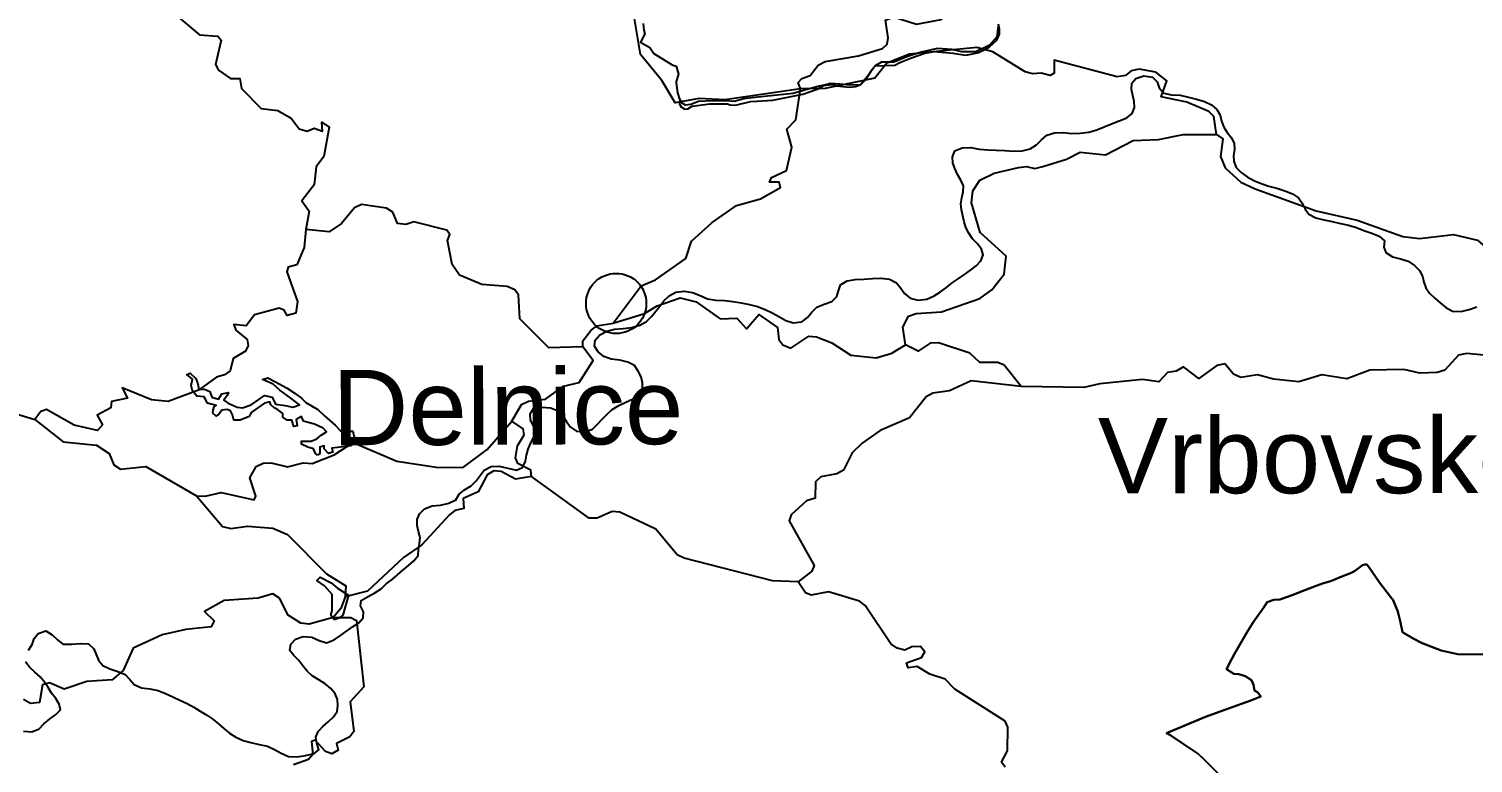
# Model space of a CAD drawing. Header units: metres. Extents: x 13.21 to 19.52, y 42.14 to 46.62.
# Drawn here: x 14.6221 to 15.0523, y 45.2646 to 45.4835 of the extents above; entities that cross this region are included whole.
import ezdxf

# ---------------------------------------------------------------- set-up
doc = ezdxf.new("R2010")
doc.units = ezdxf.units.M
doc.header["$MEASUREMENT"] = 0
for name, color, linetype in [('CESTE', 5, 'Continuous'), ('grad_manji', 1, 'Continuous'), ('hr', 9, 'Continuous'), ('naziv_manji', 1, 'Continuous'), ('PRUGE', 7, 'Continuous'), ('RIJEKE', 4, 'Continuous')]:
    doc.layers.add(name, color=color, linetype=linetype)
doc.styles.get("Standard").update_dxf_attribs({"font": 'arial.ttf'})

msp = doc.modelspace()

# ---------------------------------------------------------------- linework, layer by layer
at = {"layer": 'CESTE'}
msp.add_line((14.61706, 45.36909), (14.62389, 45.36701), dxfattribs=at)
for points in [[(14.85194, 45.46556), (14.82946, 45.46229), (14.82181, 45.46273), (14.81464, 45.46137), (14.81068, 45.46807), (14.80427, 45.4758), (14.80225, 45.48833), (14.79838, 45.49045), (14.79565, 45.49357), (14.79586, 45.49523), (14.79758, 45.49667), (14.80022, 45.49743), (14.80056, 45.49855), (14.79644, 45.50118), (14.79599, 45.50643), (14.79374, 45.50697), (14.7907, 45.50205), (14.78861, 45.50172), (14.78554, 45.50238)], [(14.85194, 45.46556), (14.85133, 45.46745), (14.85239, 45.46871), (14.85485, 45.46951), (14.85725, 45.47264), (14.85935, 45.4737), (14.86924, 45.47546), (14.87639, 45.47762), (14.87784, 45.47893), (14.87808, 45.48078), (14.87731, 45.48603), (14.87966, 45.48703), (14.88652, 45.48488), (14.89392, 45.48622), (14.89567, 45.48745), (14.89959, 45.49214), (14.89953, 45.49569), (14.89357, 45.49904), (14.89057, 45.50274)], [(14.66667, 45.48693), (14.67299, 45.48164), (14.67841, 45.48131), (14.67943, 45.48009), (14.67769, 45.47284), (14.67863, 45.47116), (14.68217, 45.46863), (14.68501, 45.46868), (14.68542, 45.46564), (14.69135, 45.45973), (14.69626, 45.4591), (14.70025, 45.45682), (14.70263, 45.45368), (14.705, 45.45292), (14.70708, 45.45384), (14.70963, 45.45297), (14.70941, 45.45568), (14.71156, 45.45419), (14.71002, 45.44541), (14.70774, 45.44235), (14.70708, 45.437), (14.70342, 45.43225), (14.70567, 45.42912), (14.70459, 45.42362)], [(14.9759, 45.45201), (14.97507, 45.45736), (14.97365, 45.45886), (14.96709, 45.46162), (14.95944, 45.46323), (14.96109, 45.46794), (14.95778, 45.47059), (14.95282, 45.47149), (14.95046, 45.47095), (14.94877, 45.46951), (14.94635, 45.46917), (14.92755, 45.47416), (14.92755, 45.47021), (14.92637, 45.4696), (14.92366, 45.4703), (14.92104, 45.47004), (14.91886, 45.47061), (14.90925, 45.47666), (14.90452, 45.47786), (14.88441, 45.47588), (14.87774, 45.47323), (14.87416, 45.46875), (14.85935, 45.46567), (14.85194, 45.46556)], [(14.79614, 45.39575), (14.80455, 45.40683), (14.80875, 45.4087), (14.81785, 45.41504), (14.81947, 45.42013), (14.82571, 45.42576), (14.83293, 45.43085), (14.84007, 45.43275), (14.84601, 45.43619), (14.84559, 45.43778), (14.84279, 45.4378), (14.84338, 45.4392), (14.84776, 45.44127), (14.84935, 45.44823), (14.84788, 45.4536), (14.85063, 45.4563), (14.85194, 45.46556)], [(14.88324, 45.38925), (14.88245, 45.39453), (14.88414, 45.39784), (14.88642, 45.39863), (14.89398, 45.39907), (14.90537, 45.40309), (14.90897, 45.40565), (14.91261, 45.41037), (14.91323, 45.41572), (14.90548, 45.42276), (14.90292, 45.43159), (14.90331, 45.43514), (14.90537, 45.43841), (14.90962, 45.44041), (14.91694, 45.44209), (14.91933, 45.44246), (14.92179, 45.44185), (14.92414, 45.44247), (14.93123, 45.4446), (14.93528, 45.44669), (14.94288, 45.4459), (14.95104, 45.45014), (14.95862, 45.45051), (14.966, 45.45196), (14.9759, 45.45201)], [(14.9759, 45.45201), (14.97775, 45.45069), (14.97709, 45.44541), (14.97849, 45.44201), (14.98318, 45.43776), (14.98744, 45.43577), (15.00563, 45.42926), (15.01775, 45.42643), (15.0314, 45.42155), (15.03641, 45.42093), (15.04646, 45.42217), (15.05361, 45.42046), (15.05678, 45.41765), (15.05897, 45.4125), (15.06453, 45.40648), (15.07039, 45.40296), (15.07252, 45.40216), (15.07507, 45.40262), (15.07654, 45.40125), (15.0849, 45.38608), (15.08781, 45.38311), (15.09272, 45.38303), (15.09677, 45.38537)], [(14.78712, 45.38866), (14.777, 45.38835), (14.76837, 45.397), (14.76795, 45.40416), (14.76684, 45.40572), (14.7646, 45.40669), (14.75702, 45.40726), (14.75041, 45.41002), (14.7482, 45.41324), (14.74686, 45.42033), (14.74751, 45.4222), (14.74661, 45.42349), (14.73681, 45.4259), (14.73439, 45.42513), (14.73195, 45.42543), (14.73055, 45.4288), (14.72866, 45.43001), (14.72119, 45.43113), (14.71913, 45.43013), (14.71524, 45.42549), (14.71153, 45.42297), (14.70459, 45.42362)], [(14.70459, 45.42362), (14.70409, 45.41825), (14.70191, 45.41309), (14.69938, 45.41245), (14.699, 45.41103), (14.70211, 45.4022), (14.70165, 45.39872), (14.69907, 45.398), (14.6982, 45.39957), (14.69665, 45.40016), (14.6893, 45.39821), (14.68685, 45.39491), (14.68319, 45.39533), (14.68376, 45.39365), (14.68711, 45.39088), (14.68747, 45.38912), (14.68668, 45.38739), (14.68301, 45.3852), (14.68205, 45.38153), (14.68044, 45.38033), (14.67802, 45.37961), (14.67266, 45.37575), (14.6636, 45.37236), (14.6587, 45.37284), (14.6499, 45.37645), (14.65146, 45.37336), (14.64675, 45.37243), (14.64655, 45.37054), (14.64248, 45.36836), (14.64407, 45.36542), (14.64259, 45.36379), (14.63564, 45.36537), (14.62739, 45.36996), (14.62566, 45.36937), (14.62389, 45.36701)], [(14.79614, 45.39575), (14.80551, 45.39857), (14.80926, 45.40089), (14.8161, 45.40329), (14.82086, 45.40211), (14.82803, 45.39701), (14.83297, 45.39719), (14.83592, 45.39408), (14.83953, 45.39828), (14.84517, 45.39449), (14.84556, 45.39087), (14.84676, 45.38932), (14.84912, 45.38828), (14.85443, 45.39183), (14.85678, 45.39165), (14.8613, 45.38983), (14.86699, 45.38619), (14.87448, 45.38545), (14.87919, 45.38677), (14.88324, 45.38925)], [(14.78712, 45.38866), (14.7871, 45.39048), (14.78948, 45.3936), (14.79128, 45.39492), (14.79614, 45.39575)], [(14.76597, 45.36653), (14.76888, 45.3715), (14.77097, 45.37253), (14.77599, 45.37313), (14.78142, 45.37694), (14.78606, 45.37809), (14.79018, 45.38462), (14.78712, 45.38866)], [(14.9177, 45.37684), (14.91264, 45.3832), (14.91071, 45.38401), (14.90539, 45.38404), (14.90237, 45.38676), (14.89306, 45.38984), (14.8906, 45.38976), (14.88701, 45.38738), (14.88324, 45.38925)], [(15.05555, 45.38623), (15.05051, 45.38666), (15.04798, 45.38623), (15.04388, 45.38171), (15.04164, 45.38107), (15.03644, 45.38084), (15.03174, 45.38194), (15.02154, 45.38168), (15.01474, 45.37919), (15.00732, 45.38038), (15.00041, 45.37822), (14.99284, 45.37906), (14.98811, 45.38035), (14.98317, 45.37958), (14.98098, 45.38054), (14.97839, 45.3836), (14.97598, 45.38307), (14.97061, 45.37926), (14.96608, 45.38275), (14.96391, 45.38142), (14.96134, 45.381), (14.9587, 45.37822), (14.95382, 45.37895), (14.94116, 45.37769), (14.93634, 45.37654), (14.9177, 45.37684)], [(14.9177, 45.37684), (14.90277, 45.37855), (14.89641, 45.37557), (14.89143, 45.37488), (14.88943, 45.37376), (14.88443, 45.36753), (14.87571, 45.36379), (14.87034, 45.35999), (14.86741, 45.35705), (14.86482, 45.35196), (14.86282, 45.35086), (14.85801, 45.34993), (14.8564, 45.34848), (14.85635, 45.34356), (14.8538, 45.34281), (14.84916, 45.33858), (14.84861, 45.33683), (14.856, 45.32347), (14.85533, 45.32177), (14.8513, 45.31867)], [(14.62389, 45.36701), (14.63238, 45.36037), (14.64232, 45.35938), (14.64609, 45.35688), (14.64744, 45.35347), (14.64944, 45.35224), (14.65696, 45.35304), (14.67206, 45.34429)], [(14.67206, 45.34429), (14.67463, 45.34413), (14.67937, 45.3453), (14.68922, 45.34304), (14.68976, 45.34421), (14.6879, 45.34961), (14.68979, 45.35298), (14.69188, 45.354), (14.69435, 45.3541), (14.69913, 45.35291), (14.70387, 45.35413), (14.70647, 45.3539), (14.71305, 45.35653), (14.71872, 45.36012), (14.7317, 45.35465), (14.74414, 45.35276), (14.75161, 45.35284), (14.75868, 45.35811), (14.76597, 45.36653)], [(14.77183, 45.35005), (14.77165, 45.35194), (14.7678, 45.35386), (14.76705, 45.35558), (14.76764, 45.35916), (14.76967, 45.36248), (14.76934, 45.36422), (14.76597, 45.36653)], [(14.77183, 45.35005), (14.76706, 45.34926), (14.76282, 45.35151), (14.76063, 45.35172), (14.75863, 45.3505), (14.756, 45.34549), (14.75149, 45.34352), (14.75167, 45.34052), (14.74903, 45.33993), (14.74739, 45.33861), (14.73923, 45.32967), (14.7337, 45.32591), (14.72304, 45.3159), (14.71636, 45.31418)], [(14.8513, 45.31867), (14.84367, 45.31889), (14.81735, 45.32565), (14.81525, 45.32666), (14.80884, 45.33434), (14.79818, 45.33941), (14.79588, 45.33963), (14.7914, 45.33766), (14.78906, 45.33766), (14.77183, 45.35005)], [(14.67206, 45.34429), (14.67985, 45.33513), (14.68228, 45.33454), (14.68724, 45.33525), (14.69481, 45.33465), (14.69914, 45.33278), (14.71077, 45.32099), (14.71658, 45.31744), (14.71636, 45.31418)], [(14.91296, 45.2634), (14.91181, 45.26485), (14.91361, 45.26824), (14.91372, 45.27533), (14.91295, 45.27706), (14.89792, 45.28662), (14.8951, 45.28958), (14.89048, 45.29109), (14.88674, 45.29341), (14.88408, 45.29298), (14.8836, 45.29449), (14.88806, 45.29611), (14.88905, 45.29776), (14.88773, 45.29932), (14.88515, 45.29929), (14.88303, 45.29825), (14.88074, 45.29889), (14.8789, 45.30016), (14.87129, 45.31156), (14.86957, 45.31288), (14.86035, 45.31564), (14.85515, 45.31462), (14.85345, 45.31539), (14.8513, 45.31867)], [(14.71274, 45.30801), (14.70562, 45.30602), (14.70311, 45.30636), (14.69933, 45.30873), (14.69678, 45.31375), (14.69481, 45.31506), (14.6904, 45.31373), (14.68027, 45.3131), (14.67441, 45.30977), (14.67734, 45.30697), (14.67646, 45.30522), (14.6689, 45.30446), (14.66179, 45.30285), (14.65315, 45.29888), (14.65019, 45.2922), (14.64694, 45.28943), (14.63938, 45.2889), (14.63261, 45.28666), (14.62829, 45.28858), (14.6262, 45.28792), (14.62534, 45.28265), (14.62266, 45.28239), (14.62055, 45.28354)], [(14.71636, 45.31418), (14.71507, 45.31073), (14.71274, 45.30801)], [(14.71274, 45.30801), (14.71802, 45.30802), (14.71969, 45.30716), (14.72187, 45.28735), (14.7178, 45.28288), (14.71891, 45.27398), (14.71772, 45.27242), (14.71377, 45.27041), (14.71423, 45.26849), (14.71239, 45.26733), (14.71052, 45.2681), (14.7074, 45.27146), (14.7063, 45.27101), (14.70672, 45.26716), (14.70542, 45.2657), (14.70095, 45.26413)]]:
    msp.add_lwpolyline(points, dxfattribs=at)
at = {"layer": 'grad_manji'}
msp.add_circle((14.79707, 45.40161), 0.00898, dxfattribs=at)
at = {"layer": 'hr'}
for points in [[(14.80513, 45.48509), (14.80534, 45.48311), (14.80557, 45.48196), (14.80429, 45.47946), (14.80713, 45.47792), (14.80833, 45.47611), (14.81372, 45.47278), (14.81491, 45.47232), (14.81567, 45.47), (14.81493, 45.46781), (14.81494, 45.46738), (14.81536, 45.46439), (14.81601, 45.46219), (14.81598, 45.46103), (14.8164, 45.46023), (14.81756, 45.45954), (14.81841, 45.45959), (14.81974, 45.46037), (14.82502, 45.46111), (14.82517, 45.4611), (14.83028, 45.46114), (14.83098, 45.46086), (14.83257, 45.46069), (14.83707, 45.46178), (14.83893, 45.46186), (14.84375, 45.46222), (14.85272, 45.464), (14.85724, 45.46558), (14.85886, 45.46661), (14.86127, 45.46692), (14.86278, 45.46645), (14.86635, 45.46608), (14.86745, 45.46614), (14.8684, 45.46629), (14.86993, 45.46691), (14.87139, 45.46835), (14.87331, 45.47135), (14.87428, 45.47242), (14.8801, 45.47261), (14.8816, 45.47343), (14.88506, 45.4748), (14.88899, 45.47626), (14.89188, 45.47673), (14.89745, 45.47622), (14.90113, 45.47557), (14.90283, 45.4759), (14.90499, 45.4764), (14.90726, 45.47748), (14.90823, 45.47811), (14.91042, 45.48005), (14.91125, 45.48187), (14.91124, 45.48322), (14.91097, 45.48481)], [(14.97809, 45.2598), (14.97218, 45.26573), (14.9704, 45.26733), (14.96539, 45.27072), (14.96195, 45.273), (14.96103, 45.27358), (14.97257, 45.27837), (14.9795, 45.2809), (14.98613, 45.28323), (14.98906, 45.28443), (14.98816, 45.28568), (14.98718, 45.28629), (14.98689, 45.28793), (14.98633, 45.28932), (14.98466, 45.29047), (14.98394, 45.29072), (14.98248, 45.29108), (14.98106, 45.29121), (14.97888, 45.29261), (14.9805, 45.29568), (14.98127, 45.29722), (14.98522, 45.304), (14.98689, 45.30671), (14.98993, 45.31085), (14.99103, 45.31257), (14.99301, 45.31328), (14.99479, 45.31341), (14.99845, 45.31463), (15.00225, 45.3162), (15.00563, 45.31741), (15.00779, 45.31822), (15.00958, 45.31873), (15.01065, 45.31913), (15.01273, 45.32004), (15.01583, 45.32121), (15.01704, 45.32182), (15.01855, 45.32298), (15.01942, 45.32359), (15.02012, 45.32384), (15.02064, 45.32378), (15.02121, 45.32319), (15.02444, 45.31842), (15.02774, 45.31412), (15.0285, 45.31318), (15.02989, 45.30976), (15.03066, 45.30652), (15.03131, 45.30359), (15.03447, 45.30177), (15.03719, 45.30035), (15.04285, 45.29813), (15.04551, 45.29757), (15.04766, 45.29706), (15.05742, 45.297)], [(15.05742, 45.297), (15.04766, 45.29706), (15.04551, 45.29757), (15.04285, 45.29813), (15.03719, 45.30035), (15.03447, 45.30177), (15.03131, 45.30359), (15.03066, 45.30652), (15.02989, 45.30976), (15.0285, 45.31318), (15.02774, 45.31412), (15.02444, 45.31842), (15.02121, 45.32319), (15.02064, 45.32378), (15.02012, 45.32384), (15.01942, 45.32359), (15.01855, 45.32298), (15.01704, 45.32182), (15.01583, 45.32121), (15.01273, 45.32004), (15.01065, 45.31913), (15.00958, 45.31873), (15.00779, 45.31822), (15.00563, 45.31741), (15.00225, 45.3162), (14.99845, 45.31463), (14.99479, 45.31341), (14.99301, 45.31328), (14.99103, 45.31257), (14.98993, 45.31085), (14.98689, 45.30671), (14.98522, 45.304), (14.98127, 45.29722), (14.9805, 45.29568), (14.97888, 45.29261), (14.98106, 45.29121), (14.98248, 45.29108), (14.98394, 45.29072), (14.98466, 45.29047), (14.98633, 45.28932), (14.98689, 45.28793), (14.98718, 45.28629), (14.98816, 45.28568), (14.98906, 45.28443), (14.98613, 45.28323), (14.9795, 45.2809), (14.97257, 45.27837), (14.96103, 45.27358), (14.96195, 45.273), (14.96539, 45.27072), (14.9704, 45.26733), (14.97218, 45.26573), (14.97809, 45.2598)]]:
    msp.add_lwpolyline(points, dxfattribs=at)
at = {"layer": 'PRUGE'}
for points in [[(14.62202, 45.29827), (14.62306, 45.29992), (14.62371, 45.3017), (14.62489, 45.30325), (14.62719, 45.30405), (14.62719, 45.30405), (14.62904, 45.30288), (14.63065, 45.30134), (14.63229, 45.30004), (14.63482, 45.30004), (14.63748, 45.30026), (14.63748, 45.30026), (14.6399, 45.30015), (14.64151, 45.29871), (14.64221, 45.29698), (14.64282, 45.29524), (14.64418, 45.29368), (14.64625, 45.29271), (14.64861, 45.29196), (14.6508, 45.29101), (14.65218, 45.28954), (14.65351, 45.28803), (14.65571, 45.28707), (14.65819, 45.2867), (14.66065, 45.28628), (14.66287, 45.28537), (14.665, 45.28439), (14.66712, 45.28338), (14.66927, 45.28241), (14.67127, 45.28131), (14.6732, 45.28013), (14.67511, 45.27893), (14.67692, 45.27766), (14.67861, 45.27632), (14.6802, 45.27491), (14.68189, 45.27356), (14.68378, 45.27236), (14.68594, 45.27138), (14.68829, 45.27073), (14.69074, 45.27019), (14.69317, 45.26962), (14.69526, 45.26862), (14.69731, 45.26752), (14.6995, 45.26658), (14.702, 45.26646), (14.70455, 45.26685), (14.70714, 45.26745), (14.70847, 45.26859), (14.70794, 45.27051), (14.70764, 45.27232), (14.70831, 45.274), (14.70969, 45.27554), (14.71132, 45.27693), (14.71288, 45.27838), (14.714, 45.27996), (14.71419, 45.28176), (14.71402, 45.28357), (14.71336, 45.2853), (14.71208, 45.28687), (14.71041, 45.28822), (14.70852, 45.28944), (14.70655, 45.29059), (14.70502, 45.29201), (14.70376, 45.29358), (14.70257, 45.29518), (14.70103, 45.29666), (14.6999, 45.29821), (14.70012, 45.30006), (14.70158, 45.30153), (14.7038, 45.30234), (14.7038, 45.30234), (14.7064, 45.3021), (14.70863, 45.30111), (14.71078, 45.30046), (14.71308, 45.30139), (14.71495, 45.3026), (14.71671, 45.30391), (14.71851, 45.30519), (14.72046, 45.30642), (14.72172, 45.30788), (14.72184, 45.30973), (14.72096, 45.3115), (14.72108, 45.31305), (14.72316, 45.31427), (14.72522, 45.31534), (14.72703, 45.3166), (14.7286, 45.31801), (14.7303, 45.31935), (14.73196, 45.32072), (14.73357, 45.32211), (14.73518, 45.32351), (14.73678, 45.32494), (14.73808, 45.32645), (14.73823, 45.32825), (14.73846, 45.33005), (14.73871, 45.33183), (14.73821, 45.3336), (14.73783, 45.33538), (14.73784, 45.33718), (14.7385, 45.33895), (14.74001, 45.34035), (14.74224, 45.34128), (14.74479, 45.34151), (14.74724, 45.34206), (14.74931, 45.34306), (14.75031, 45.34473), (14.7519, 45.34609), (14.7539, 45.34723), (14.75535, 45.3487), (14.75651, 45.35033), (14.75773, 45.35188), (14.75987, 45.35297), (14.76226, 45.35307), (14.76226, 45.35307), (14.76479, 45.35249), (14.76743, 45.35195), (14.76919, 45.35276), (14.7701, 45.3546), (14.77032, 45.3564), (14.77081, 45.35816), (14.77157, 45.35988), (14.77241, 45.36159), (14.77272, 45.36336), (14.77248, 45.36516), (14.77155, 45.36686), (14.77143, 45.3687), (14.77244, 45.37026), (14.77497, 45.3707), (14.77497, 45.3707), (14.77755, 45.37047), (14.7798, 45.36961), (14.78122, 45.36811), (14.78225, 45.36643), (14.78332, 45.36482), (14.78525, 45.36352), (14.78762, 45.36333), (14.78999, 45.36414), (14.79147, 45.36561), (14.79288, 45.36713), (14.79434, 45.3686), (14.79592, 45.37003), (14.79784, 45.37119), (14.79999, 45.37217), (14.80216, 45.37316), (14.80387, 45.37449), (14.8049, 45.37612), (14.8049, 45.37793), (14.80447, 45.37971), (14.80366, 45.38142), (14.80252, 45.38307), (14.80059, 45.38415), (14.79812, 45.38474), (14.79554, 45.38498), (14.79336, 45.38582), (14.7917, 45.38723), (14.79065, 45.38892), (14.79086, 45.39067), (14.79219, 45.39224), (14.79425, 45.39334), (14.79664, 45.39392), (14.79919, 45.39419), (14.80175, 45.39444), (14.80407, 45.39513), (14.80607, 45.39627), (14.80756, 45.39773), (14.80888, 45.39927), (14.81012, 45.40085), (14.81131, 45.40244), (14.81284, 45.40392), (14.81481, 45.40501), (14.81739, 45.40527), (14.81739, 45.40527), (14.81983, 45.40485), (14.8221, 45.40397), (14.8243, 45.40301), (14.82672, 45.4026), (14.82931, 45.40252), (14.83181, 45.40216), (14.8343, 45.40176), (14.83677, 45.40129), (14.83919, 45.40071), (14.84143, 45.39986), (14.84353, 45.39883), (14.84555, 45.39772), (14.84761, 45.39658), (14.84982, 45.3958), (14.85242, 45.39618), (14.85409, 45.3974), (14.85531, 45.39905), (14.85687, 45.4005), (14.85905, 45.40138), (14.86132, 45.40215), (14.86278, 45.40366), (14.86332, 45.40542), (14.86389, 45.40712), (14.86587, 45.40833), (14.86827, 45.4088), (14.87087, 45.4089), (14.87342, 45.40905), (14.87602, 45.40912), (14.87602, 45.40912), (14.87848, 45.40881), (14.88058, 45.40774), (14.88185, 45.40621), (14.88297, 45.40458), (14.88468, 45.40318), (14.88707, 45.40263), (14.88959, 45.40288), (14.89177, 45.40388), (14.89369, 45.40507), (14.89545, 45.40639), (14.89715, 45.40772), (14.89898, 45.40898), (14.90084, 45.41021), (14.90262, 45.4115), (14.90435, 45.41285), (14.90572, 45.41434), (14.90643, 45.41611), (14.9059, 45.41782), (14.90469, 45.41943), (14.90321, 45.42091), (14.90208, 45.42253), (14.90127, 45.42423), (14.90076, 45.42599), (14.90031, 45.42777), (14.89997, 45.42955), (14.89978, 45.43135), (14.90004, 45.43312), (14.90041, 45.43491), (14.90049, 45.43672), (14.89972, 45.43841), (14.8987, 45.44008), (14.89793, 45.44179), (14.89737, 45.44356), (14.89727, 45.44535), (14.89794, 45.44714), (14.90009, 45.44796), (14.9027, 45.44808), (14.9027, 45.44808), (14.90521, 45.44765), (14.90775, 45.44745), (14.9103, 45.44731), (14.91285, 45.44718), (14.91542, 45.44702), (14.91796, 45.44712), (14.92042, 45.44769), (14.92224, 45.4489), (14.92378, 45.45038), (14.92532, 45.45182), (14.92766, 45.45249), (14.93022, 45.45259), (14.93022, 45.45259), (14.93277, 45.45229), (14.93532, 45.45234), (14.93782, 45.45269), (14.94021, 45.45336), (14.94243, 45.45424), (14.94463, 45.45516), (14.9469, 45.456), (14.94915, 45.45693), (14.95076, 45.45824), (14.95146, 45.46001), (14.95141, 45.4618), (14.95102, 45.46359), (14.95056, 45.46536), (14.95063, 45.46724), (14.95187, 45.4687), (14.95426, 45.4695), (14.95426, 45.4695), (14.9568, 45.46904), (14.9582, 45.46768), (14.95881, 45.46586), (14.96018, 45.46427), (14.96246, 45.46378), (14.96509, 45.46367), (14.96753, 45.46314), (14.96996, 45.46254), (14.97229, 45.46181), (14.97441, 45.46078), (14.97598, 45.45938), (14.97698, 45.45771), (14.9774, 45.45593), (14.9781, 45.4542), (14.9791, 45.45255), (14.98038, 45.45098), (14.98111, 45.44926), (14.98127, 45.44747), (14.98093, 45.44568), (14.98104, 45.44388), (14.98176, 45.44217), (14.98324, 45.44068), (14.98499, 45.43937), (14.98699, 45.43824), (14.9892, 45.43733), (14.99153, 45.4366), (14.99391, 45.43595), (14.99626, 45.43522), (14.9985, 45.43432), (15.00036, 45.43312), (15.00144, 45.43148), (15.00229, 45.42975), (15.00342, 45.42819), (15.00552, 45.42712), (15.00791, 45.42651), (15.01039, 45.42607), (15.0128, 45.42546), (15.01524, 45.4249), (15.01761, 45.42423), (15.01981, 45.42331), (15.02216, 45.42257), (15.02436, 45.42169), (15.0259, 45.42023), (15.02577, 45.41841), (15.02629, 45.41676), (15.0283, 45.41555), (15.03071, 45.41496), (15.03299, 45.41417), (15.03491, 45.41296), (15.03636, 45.41148), (15.03721, 45.40979), (15.03761, 45.408), (15.03824, 45.40625), (15.03937, 45.40465), (15.04095, 45.40323), (15.04252, 45.40181), (15.04425, 45.40044), (15.0462, 45.39931), (15.04876, 45.39922), (15.05115, 45.39984), (15.05343, 45.40065)], [(14.62057, 45.27417), (14.62297, 45.27394), (14.62522, 45.27479), (14.62659, 45.27634), (14.62829, 45.27769), (14.63003, 45.27902), (14.63152, 45.28052), (14.63118, 45.28222), (14.63012, 45.28391), (14.62889, 45.28549), (14.62787, 45.28714), (14.62679, 45.28877), (14.62548, 45.29031), (14.62389, 45.29172), (14.62235, 45.29316), (14.62117, 45.29478)]]:
    msp.add_lwpolyline(points, dxfattribs=at)
at = {"layer": 'RIJEKE'}
for points in [[(14.91084, 45.48439), (14.91048, 45.48095), (14.9085, 45.47867), (14.90711, 45.478), (14.90424, 45.47662), (14.9, 45.47664), (14.89708, 45.47733), (14.89283, 45.47759), (14.89283, 45.47759), (14.88793, 45.47647), (14.88368, 45.4751), (14.87975, 45.47352), (14.87614, 45.4735), (14.87425, 45.47248), (14.87187, 45.46919), (14.8699, 45.46674), (14.86664, 45.46669), (14.86371, 45.46693), (14.86071, 45.46718), (14.86071, 45.46718), (14.86018, 45.46698), (14.85717, 45.46625), (14.84971, 45.46424), (14.84313, 45.46354), (14.83922, 45.46311), (14.83511, 45.46257), (14.83226, 45.46176), (14.82976, 45.462), (14.82585, 45.46202), (14.82585, 45.46202), (14.82161, 45.46181), (14.81932, 45.46089), (14.81768, 45.46068), (14.81672, 45.46136), (14.81618, 45.46251)], [(14.70815, 45.35643), (14.70751, 45.35689), (14.70687, 45.35827), (14.70524, 45.35873), (14.70329, 45.35966), (14.7033, 45.36058), (14.7033, 45.36058), (14.70624, 45.36057), (14.70786, 45.36125), (14.70916, 45.36238), (14.7108, 45.36331), (14.70984, 45.36445), (14.70724, 45.36561), (14.70528, 45.36608), (14.70398, 45.36654), (14.70335, 45.36792), (14.70335, 45.36792), (14.7017, 45.367), (14.70201, 45.36517), (14.70105, 45.36494), (14.70041, 45.36678), (14.69911, 45.36678), (14.69781, 45.3677), (14.69781, 45.36885), (14.69618, 45.37001), (14.69521, 45.37046), (14.69425, 45.37139), (14.69393, 45.3723), (14.69393, 45.3723), (14.69229, 45.37185), (14.69033, 45.37048), (14.68839, 45.3691), (14.68771, 45.36795), (14.68511, 45.36682), (14.68316, 45.36683), (14.68282, 45.36843), (14.68218, 45.36957), (14.68121, 45.37005), (14.68121, 45.37005), (14.67959, 45.36981), (14.6786, 45.36844), (14.67795, 45.36799), (14.67697, 45.36891), (14.67698, 45.36983), (14.67731, 45.37075), (14.67796, 45.37121), (14.67537, 45.37189), (14.67439, 45.37374), (14.67213, 45.37397), (14.67082, 45.37558), (14.67052, 45.37719), (14.67084, 45.37903), (14.66922, 45.3804), (14.6702, 45.38086), (14.6702, 45.38086), (14.67183, 45.37924), (14.67247, 45.37764), (14.67277, 45.37603), (14.67441, 45.37603), (14.67604, 45.37533), (14.67667, 45.37373), (14.67863, 45.37304), (14.67961, 45.37464), (14.68157, 45.37509), (14.68157, 45.37509), (14.68123, 45.37418), (14.68025, 45.37279), (14.68154, 45.37188), (14.68414, 45.37072), (14.68579, 45.37048), (14.68839, 45.3714), (14.69067, 45.373), (14.69231, 45.37415), (14.69231, 45.37415), (14.69458, 45.37368), (14.69555, 45.37162), (14.69849, 45.37115), (14.70076, 45.37067), (14.70272, 45.37136), (14.70011, 45.37343), (14.69687, 45.37574), (14.69493, 45.37758), (14.69168, 45.37896), (14.69332, 45.37942), (14.69332, 45.37942), (14.69557, 45.37827), (14.69884, 45.37642), (14.70142, 45.3748), (14.70336, 45.37342), (14.70466, 45.37205), (14.70629, 45.37111), (14.70824, 45.36996), (14.71017, 45.36813), (14.7118, 45.36674), (14.71341, 45.36536), (14.71504, 45.36352), (14.71666, 45.36351), (14.71862, 45.3635), (14.71894, 45.36213), (14.7194, 45.36079), (14.71957, 45.3603), (14.71795, 45.35915), (14.71403, 45.3587), (14.71241, 45.35849), (14.71272, 45.35733), (14.71142, 45.35688), (14.71012, 45.35826), (14.71013, 45.35918), (14.71013, 45.35918), (14.70882, 45.35873), (14.70881, 45.35689), (14.70815, 45.35643)], [(14.71306, 45.30731), (14.71211, 45.30868), (14.71243, 45.31007), (14.71244, 45.31213), (14.71246, 45.31397), (14.71247, 45.31488), (14.71019, 45.31742), (14.70794, 45.31902), (14.70894, 45.31999), (14.70894, 45.31999), (14.71216, 45.31832), (14.71411, 45.31672), (14.71734, 45.31463), (14.71633, 45.3112), (14.71568, 45.30867), (14.7145, 45.30784), (14.71306, 45.30731)]]:
    msp.add_lwpolyline(points, dxfattribs=at)

# ---------------------------------------------------------------- texts
at = {"layer": 'naziv_manji', "char_height": 0.0224579, "attachment_point": 1}
for s, insert, width, rotation in [('{\\fArial CE|b0|i0|c238|p34;Delnice}      ', (14.71246, 45.38179), 0.1235184, 0.2009), ('{\\fArial CE|b0|i0|c238|p34;Vrbovsko}      ', (14.94054, 45.36746), 0.1796631, 0.0386)]:
    msp.add_mtext(s, dxfattribs=dict(at, insert=insert, width=width, rotation=rotation))

doc.saveas('drawing.dxf')
